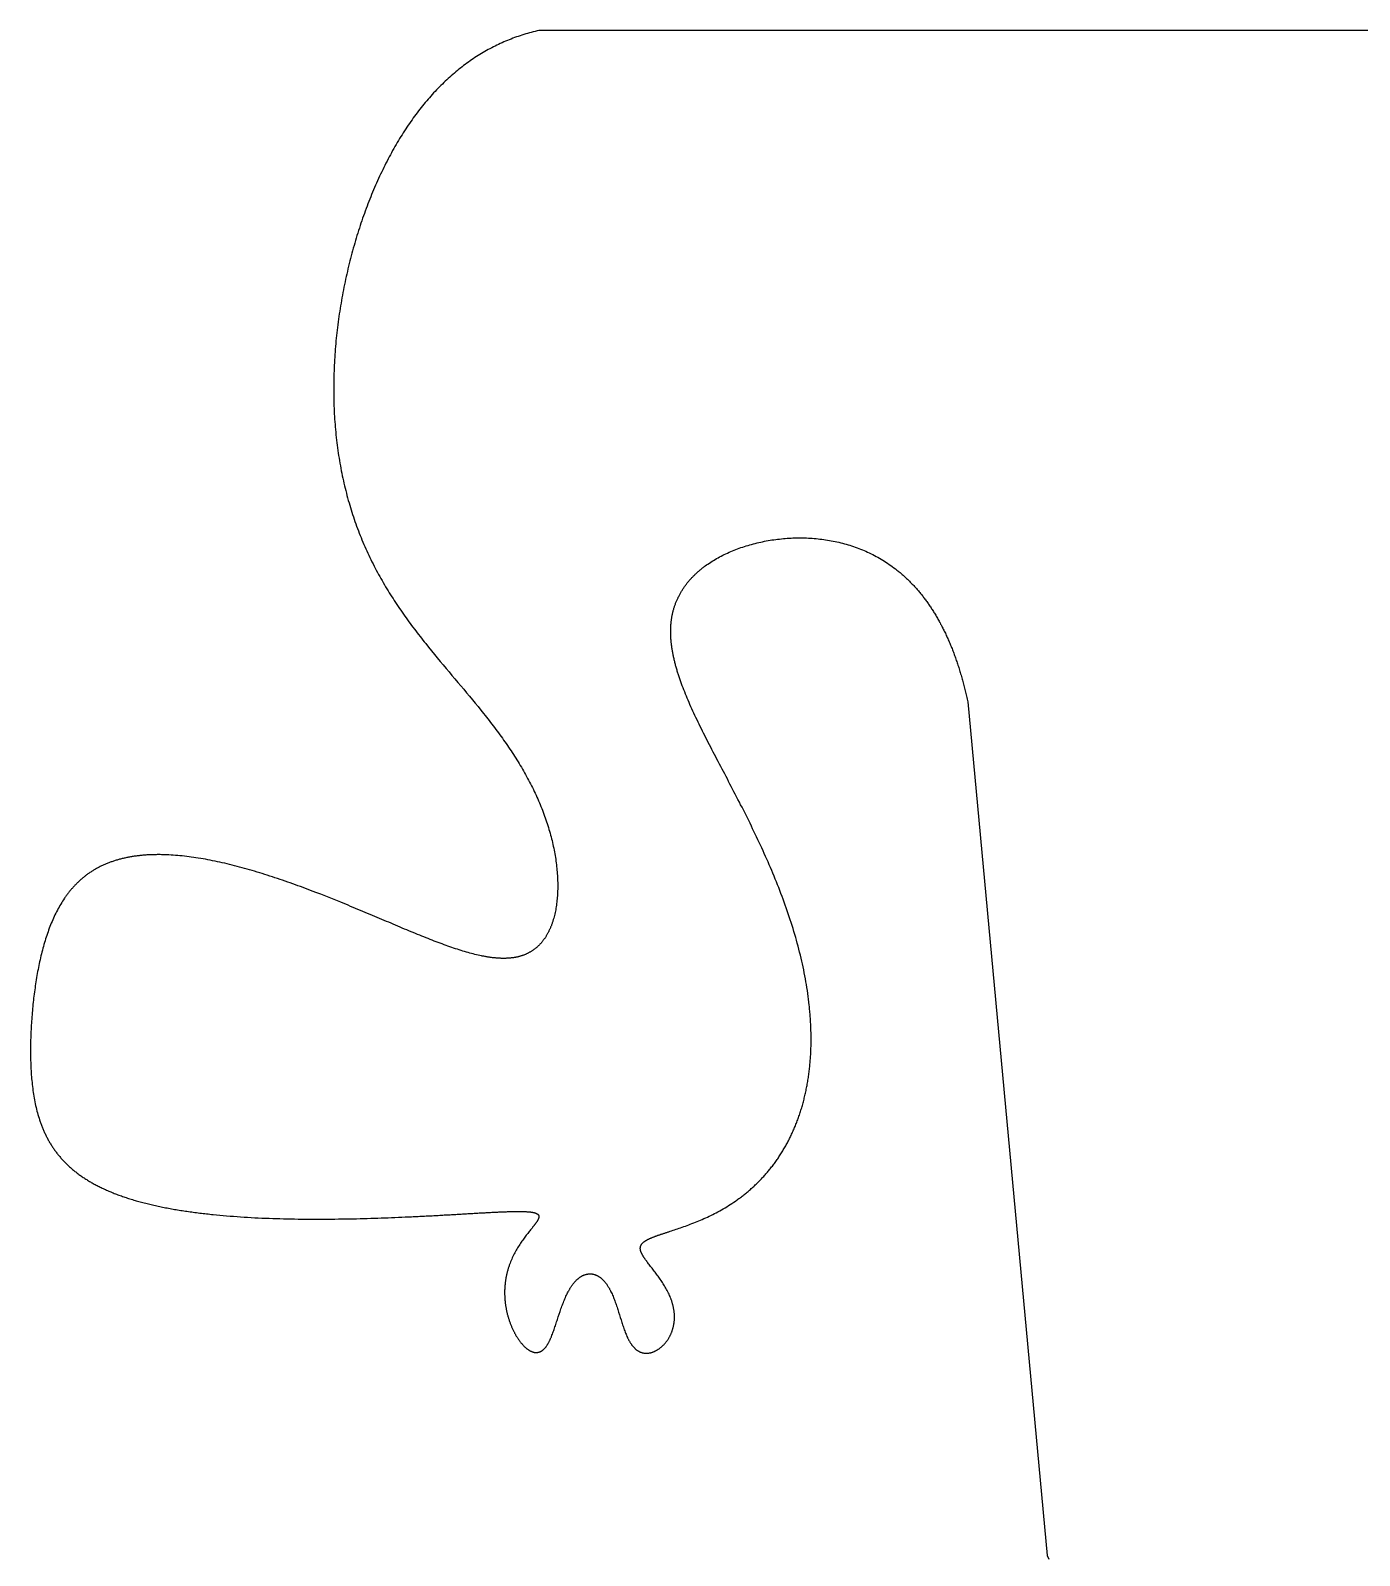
# Model space of a CAD drawing. Header units: millimetres. Extents: x 140 to 310, y 65 to 235.
# Drawn here: x 231.4 to 270.61, y 190.22 to 235.22 of the extents above; entities that cross this region are included whole.
import ezdxf

# ---------------------------------------------------------------- set-up
doc = ezdxf.new("R2010")
doc.units = ezdxf.units.MM
doc.header["$MEASUREMENT"] = 0
doc.layers.get('0').update_dxf_attribs({"lineweight": 0})

msp = doc.modelspace()

# ---------------------------------------------------------------- linework, layer by layer
at = {"color": 18, "lineweight": 25, "true_color": 0x000000}
for p, q in [((296.396, 235.215), (246.396, 235.215)), ((259.047, 215.407), (261.396, 190.215))]:
    msp.add_line(p, q, dxfattribs=at)
for points in [[(246.396, 235.215), (246.34, 235.202), (246.283, 235.189), (246.227, 235.175), (246.172, 235.16), (246.116, 235.145), (246.061, 235.129), (246.006, 235.113), (245.951, 235.096), (245.896, 235.079), (245.842, 235.061), (245.787, 235.043), (245.734, 235.024), (245.68, 235.005), (245.626, 234.985), (245.573, 234.964), (245.52, 234.943), (245.467, 234.922), (245.415, 234.9), (245.362, 234.877), (245.31, 234.854), (245.258, 234.831), (245.207, 234.807), (245.155, 234.782), (245.104, 234.757), (245.053, 234.731), (245.003, 234.705), (244.952, 234.678), (244.902, 234.651), (244.852, 234.623), (244.802, 234.595), (244.752, 234.566), (244.703, 234.537), (244.654, 234.507), (244.605, 234.477), (244.557, 234.446), (244.508, 234.415), (244.46, 234.383), (244.412, 234.35), (244.365, 234.317), (244.317, 234.284), (244.27, 234.25), (244.223, 234.215), (244.176, 234.18), (244.13, 234.145), (244.083, 234.108), (244.037, 234.072), (243.992, 234.035), (243.946, 233.997), (243.901, 233.959), (243.856, 233.92), (243.811, 233.881), (243.766, 233.842), (243.722, 233.801), (243.678, 233.761), (243.634, 233.719), (243.59, 233.678), (243.547, 233.635), (243.504, 233.593), (243.461, 233.55), (243.418, 233.506), (243.375, 233.462), (243.333, 233.417), (243.291, 233.372), (243.25, 233.326), (243.208, 233.28), (243.167, 233.233), (243.126, 233.186), (243.085, 233.138), (243.045, 233.09), (243.004, 233.041), (242.964, 232.992), (242.924, 232.942), (242.885, 232.892), (242.846, 232.841), (242.807, 232.79), (242.768, 232.739), (242.729, 232.687), (242.691, 232.634), (242.653, 232.581), (242.615, 232.527), (242.578, 232.473), (242.541, 232.419), (242.504, 232.364), (242.467, 232.309), (242.43, 232.253), (242.394, 232.197), (242.358, 232.14), (242.322, 232.083), (242.287, 232.025), (242.252, 231.967), (242.217, 231.908), (242.182, 231.849), (242.148, 231.79), (242.114, 231.73), (242.08, 231.67), (242.046, 231.609), (242.013, 231.548), (241.98, 231.486), (241.947, 231.424), (241.915, 231.362), (241.883, 231.299), (241.851, 231.236), (241.819, 231.172), (241.788, 231.108), (241.757, 231.043), (241.726, 230.979), (241.695, 230.913), (241.665, 230.848), (241.635, 230.782), (241.605, 230.715), (241.576, 230.648), (241.547, 230.581), (241.518, 230.514), (241.49, 230.446), (241.461, 230.377), (241.433, 230.309), (241.406, 230.24), (241.379, 230.17), (241.352, 230.101), (241.325, 230.031), (241.298, 229.96), (241.272, 229.889), (241.247, 229.818), (241.221, 229.747), (241.196, 229.675), (241.171, 229.603), (241.147, 229.531), (241.122, 229.458), (241.099, 229.386), (241.075, 229.312), (241.052, 229.239), (241.029, 229.165), (241.006, 229.091), (240.984, 229.017), (240.962, 228.942), (240.941, 228.868), (240.92, 228.793), (240.899, 228.717), (240.878, 228.642), (240.858, 228.566), (240.838, 228.49), (240.819, 228.414), (240.8, 228.337), (240.781, 228.261), (240.763, 228.184), (240.745, 228.107), (240.727, 228.029), (240.71, 227.952), (240.693, 227.874), (240.676, 227.797), (240.66, 227.719), (240.644, 227.641), (240.629, 227.562), (240.614, 227.484), (240.599, 227.405), (240.585, 227.327), (240.571, 227.248), (240.557, 227.169), (240.544, 227.09), (240.531, 227.011), (240.519, 226.932), (240.507, 226.852), (240.495, 226.773), (240.484, 226.693), (240.473, 226.614), (240.463, 226.534), (240.453, 226.454), (240.444, 226.374), (240.434, 226.295), (240.426, 226.215), (240.417, 226.135), (240.409, 226.055), (240.402, 225.975), (240.395, 225.895), (240.388, 225.815), (240.382, 225.735), (240.376, 225.655), (240.371, 225.575), (240.366, 225.495), (240.362, 225.415), (240.358, 225.335), (240.354, 225.255), (240.351, 225.175), (240.348, 225.095), (240.346, 225.015), (240.344, 224.935), (240.342, 224.856), (240.341, 224.776), (240.341, 224.696), (240.341, 224.617), (240.341, 224.538), (240.342, 224.458), (240.343, 224.379), (240.345, 224.3), (240.347, 224.221), (240.35, 224.142), (240.353, 224.063), (240.356, 223.985), (240.36, 223.906), (240.365, 223.828), (240.37, 223.75), (240.375, 223.672), (240.381, 223.594), (240.387, 223.516), (240.394, 223.438), (240.401, 223.361), (240.409, 223.284), (240.417, 223.207), (240.426, 223.13), (240.435, 223.053), (240.445, 222.976), (240.455, 222.9), (240.465, 222.824), (240.476, 222.748), (240.487, 222.672), (240.499, 222.597), (240.512, 222.522), (240.525, 222.447), (240.538, 222.372), (240.552, 222.297), (240.566, 222.223), (240.58, 222.149), (240.596, 222.075), (240.611, 222.001), (240.627, 221.928), (240.644, 221.855), (240.661, 221.782), (240.678, 221.709), (240.696, 221.637), (240.715, 221.565), (240.733, 221.493), (240.753, 221.422), (240.772, 221.351), (240.793, 221.28), (240.813, 221.209), (240.834, 221.138), (240.856, 221.068), (240.878, 220.999), (240.9, 220.929), (240.923, 220.86), (240.947, 220.791), (240.97, 220.722), (240.995, 220.654), (241.019, 220.586), (241.044, 220.518), (241.07, 220.451), (241.096, 220.383), (241.122, 220.317), (241.149, 220.25), (241.176, 220.184), (241.204, 220.118), (241.232, 220.052), (241.26, 219.987), (241.289, 219.922), (241.318, 219.857), (241.348, 219.793), (241.378, 219.729), (241.408, 219.665), (241.439, 219.601), (241.47, 219.538), (241.502, 219.475), (241.534, 219.412), (241.566, 219.35), (241.598, 219.288), (241.632, 219.226), (241.665, 219.165), (241.699, 219.104), (241.733, 219.043), (241.767, 218.982), (241.802, 218.922), (241.837, 218.862), (241.872, 218.802), (241.908, 218.743), (241.944, 218.684), (241.981, 218.625), (242.017, 218.566), (242.054, 218.508), (242.092, 218.45), (242.129, 218.392), (242.167, 218.334), (242.205, 218.277), (242.243, 218.22), (242.282, 218.163), (242.321, 218.106), (242.36, 218.05), (242.399, 217.994), (242.439, 217.938), (242.479, 217.882), (242.519, 217.826), (242.559, 217.771), (242.6, 217.716), (242.64, 217.661), (242.681, 217.606), (242.722, 217.552), (242.764, 217.498), (242.805, 217.443), (242.847, 217.389), (242.888, 217.336), (242.93, 217.282), (242.972, 217.228), (243.015, 217.175), (243.057, 217.122), (243.142, 217.016), (243.227, 216.911), (243.313, 216.806), (243.399, 216.701), (243.485, 216.597), (243.572, 216.494), (243.659, 216.39), (243.745, 216.287), (243.832, 216.185), (243.919, 216.082), (244.005, 215.979), (244.091, 215.877), (244.177, 215.775), (244.263, 215.673), (244.348, 215.57), (244.433, 215.468), (244.517, 215.366), (244.601, 215.263), (244.684, 215.16), (244.766, 215.058), (244.807, 215.006), (244.848, 214.954), (244.889, 214.903), (244.929, 214.851), (244.969, 214.799), (245.009, 214.748), (245.048, 214.696), (245.088, 214.644), (245.127, 214.592), (245.166, 214.539), (245.204, 214.487), (245.243, 214.435), (245.281, 214.383), (245.318, 214.33), (245.356, 214.277), (245.393, 214.225), (245.43, 214.172), (245.466, 214.119), (245.503, 214.066), (245.538, 214.013), (245.574, 213.96), (245.609, 213.906), (245.644, 213.853), (245.679, 213.799), (245.713, 213.746), (245.747, 213.692), (245.78, 213.638), (245.813, 213.584), (245.846, 213.53), (245.878, 213.476), (245.91, 213.422), (245.941, 213.367), (245.972, 213.313), (246.003, 213.258), (246.033, 213.203), (246.063, 213.148), (246.092, 213.094), (246.121, 213.039), (246.15, 212.983), (246.178, 212.928), (246.206, 212.873), (246.233, 212.818), (246.26, 212.762), (246.286, 212.707), (246.312, 212.651), (246.337, 212.595), (246.362, 212.54), (246.386, 212.484), (246.41, 212.428), (246.434, 212.372), (246.457, 212.316), (246.479, 212.26), (246.501, 212.204), (246.522, 212.148), (246.543, 212.092), (246.564, 212.036), (246.584, 211.98), (246.603, 211.924), (246.622, 211.868), (246.641, 211.811), (246.659, 211.755), (246.676, 211.699), (246.693, 211.643), (246.709, 211.587), (246.725, 211.532), (246.74, 211.476), (246.755, 211.42), (246.769, 211.364), (246.783, 211.309), (246.796, 211.253), (246.809, 211.198), (246.821, 211.142), (246.833, 211.087), (246.844, 211.032), (246.854, 210.977), (246.864, 210.923), (246.874, 210.868), (246.883, 210.814), (246.891, 210.76), (246.899, 210.706), (246.906, 210.652), (246.913, 210.598), (246.919, 210.545), (246.925, 210.492), (246.93, 210.439), (246.934, 210.386), (246.939, 210.334), (246.942, 210.282), (246.945, 210.23), (246.947, 210.179), (246.949, 210.128), (246.951, 210.077), (246.951, 210.026), (246.952, 209.976), (246.951, 209.926), (246.951, 209.877), (246.949, 209.828), (246.947, 209.779), (246.945, 209.731), (246.942, 209.683), (246.938, 209.636), (246.934, 209.589), (246.93, 209.542), (246.925, 209.496), (246.919, 209.45), (246.913, 209.405), (246.906, 209.36), (246.899, 209.316), (246.891, 209.272), (246.883, 209.229), (246.874, 209.187), (246.864, 209.144), (246.854, 209.103), (246.844, 209.062), (246.833, 209.021), (246.821, 208.981), (246.815, 208.962), (246.809, 208.942), (246.803, 208.923), (246.797, 208.903), (246.79, 208.884), (246.784, 208.865), (246.777, 208.846), (246.77, 208.827), (246.763, 208.809), (246.756, 208.79), (246.749, 208.772), (246.741, 208.754), (246.734, 208.736), (246.726, 208.718), (246.718, 208.701), (246.711, 208.683), (246.703, 208.666), (246.694, 208.649), (246.686, 208.632), (246.678, 208.615), (246.669, 208.598), (246.66, 208.582), (246.652, 208.566), (246.643, 208.549), (246.634, 208.533), (246.624, 208.518), (246.615, 208.502), (246.606, 208.487), (246.596, 208.471), (246.586, 208.456), (246.577, 208.441), (246.567, 208.426), (246.556, 208.412), (246.546, 208.397), (246.536, 208.383), (246.525, 208.369), (246.515, 208.355), (246.504, 208.341), (246.493, 208.328), (246.482, 208.314), (246.471, 208.301), (246.46, 208.288), (246.449, 208.275), (246.437, 208.263), (246.425, 208.25), (246.414, 208.238), (246.402, 208.226), (246.39, 208.214), (246.378, 208.202), (246.365, 208.19), (246.353, 208.179), (246.341, 208.168), (246.328, 208.157), (246.315, 208.146), (246.302, 208.135), (246.289, 208.125), (246.276, 208.114), (246.263, 208.104), (246.25, 208.094), (246.236, 208.085), (246.222, 208.075), (246.209, 208.066), (246.195, 208.057), (246.181, 208.048), (246.167, 208.039), (246.152, 208.03), (246.138, 208.022), (246.123, 208.014), (246.109, 208.005), (246.094, 207.998), (246.079, 207.99), (246.064, 207.982), (246.049, 207.975), (246.034, 207.968), (246.018, 207.961), (246.003, 207.954), (245.987, 207.948), (245.971, 207.941), (245.956, 207.935), (245.939, 207.929), (245.923, 207.924), (245.907, 207.918), (245.891, 207.912), (245.874, 207.907), (245.858, 207.902), (245.841, 207.897), (245.824, 207.893), (245.807, 207.888), (245.79, 207.884), (245.772, 207.88), (245.755, 207.876), (245.738, 207.872), (245.72, 207.868), (245.702, 207.865), (245.684, 207.862), (245.666, 207.859), (245.648, 207.856), (245.63, 207.853), (245.611, 207.851), (245.593, 207.849), (245.574, 207.847), (245.555, 207.845), (245.537, 207.843), (245.518, 207.841), (245.498, 207.84), (245.479, 207.839), (245.46, 207.838), (245.44, 207.837), (245.421, 207.836), (245.401, 207.836), (245.381, 207.835), (245.361, 207.835), (245.341, 207.835), (245.321, 207.835), (245.3, 207.836), (245.28, 207.836), (245.259, 207.837), (245.238, 207.838), (245.217, 207.839), (245.196, 207.84), (245.175, 207.842), (245.154, 207.843), (245.133, 207.845), (245.111, 207.847), (245.09, 207.849), (245.068, 207.851), (245.046, 207.854), (245.024, 207.856), (245.002, 207.859), (244.98, 207.862), (244.957, 207.865), (244.935, 207.868), (244.912, 207.872), (244.889, 207.875), (244.867, 207.879), (244.844, 207.883), (244.821, 207.887), (244.797, 207.891), (244.774, 207.896), (244.751, 207.9), (244.727, 207.905), (244.703, 207.91), (244.656, 207.92), (244.607, 207.93), (244.559, 207.942), (244.509, 207.954), (244.46, 207.966), (244.409, 207.979), (244.359, 207.993), (244.308, 208.007), (244.256, 208.022), (244.204, 208.037), (244.151, 208.053), (244.098, 208.069), (244.045, 208.086), (243.991, 208.104), (243.936, 208.121), (243.881, 208.14), (243.826, 208.159), (243.77, 208.178), (243.714, 208.198), (243.657, 208.218), (243.6, 208.239), (243.542, 208.26), (243.484, 208.281), (243.426, 208.303), (243.367, 208.326), (243.307, 208.348), (243.248, 208.371), (243.187, 208.395), (243.127, 208.419), (243.066, 208.443), (243.004, 208.468), (242.942, 208.492), (242.88, 208.518), (242.817, 208.543), (242.754, 208.569), (242.69, 208.595), (242.626, 208.622), (242.562, 208.648), (242.497, 208.675), (242.432, 208.702), (242.366, 208.73), (242.301, 208.757), (242.234, 208.785), (242.168, 208.813), (242.101, 208.842), (242.033, 208.87), (241.966, 208.899), (241.898, 208.927), (241.83, 208.956), (241.761, 208.985), (241.692, 209.015), (241.623, 209.044), (241.553, 209.073), (241.483, 209.103), (241.413, 209.132), (241.343, 209.162), (241.272, 209.192), (241.201, 209.222), (241.129, 209.251), (241.058, 209.281), (240.986, 209.311), (240.914, 209.341), (240.842, 209.371), (240.769, 209.401), (240.697, 209.431), (240.624, 209.461), (240.551, 209.49), (240.404, 209.55), (240.257, 209.609), (240.108, 209.668), (239.96, 209.726), (239.811, 209.784), (239.661, 209.841), (239.586, 209.869), (239.511, 209.897), (239.436, 209.925), (239.361, 209.953), (239.286, 209.98), (239.21, 210.008), (239.135, 210.035), (239.06, 210.062), (238.985, 210.088), (238.909, 210.114), (238.834, 210.14), (238.759, 210.166), (238.684, 210.191), (238.608, 210.216), (238.533, 210.241), (238.458, 210.266), (238.383, 210.29), (238.308, 210.313), (238.233, 210.337), (238.159, 210.36), (238.084, 210.383), (238.009, 210.405), (237.935, 210.427), (237.861, 210.448), (237.786, 210.469), (237.712, 210.49), (237.639, 210.51), (237.565, 210.53), (237.491, 210.55), (237.418, 210.569), (237.345, 210.587), (237.272, 210.605), (237.199, 210.623), (237.127, 210.64), (237.055, 210.656), (236.983, 210.672), (236.911, 210.688), (236.84, 210.703), (236.768, 210.718), (236.697, 210.732), (236.627, 210.745), (236.557, 210.758), (236.486, 210.771), (236.417, 210.783), (236.347, 210.794), (236.278, 210.805), (236.21, 210.815), (236.141, 210.825), (236.073, 210.834), (236.006, 210.842), (235.938, 210.85), (235.872, 210.857), (235.805, 210.864), (235.739, 210.87), (235.673, 210.875), (235.608, 210.88), (235.543, 210.884), (235.479, 210.888), (235.415, 210.891), (235.383, 210.892), (235.351, 210.893), (235.32, 210.894), (235.288, 210.895), (235.257, 210.895), (235.225, 210.896), (235.194, 210.896), (235.163, 210.896), (235.132, 210.896), (235.101, 210.895), (235.071, 210.895), (235.04, 210.894), (235.01, 210.894), (234.979, 210.893), (234.949, 210.892), (234.919, 210.89), (234.889, 210.889), (234.859, 210.887), (234.83, 210.886), (234.8, 210.884), (234.771, 210.882), (234.741, 210.879), (234.712, 210.877), (234.683, 210.874), (234.654, 210.871), (234.625, 210.868), (234.597, 210.865), (234.568, 210.862), (234.54, 210.858), (234.511, 210.855), (234.483, 210.851), (234.455, 210.847), (234.427, 210.843), (234.399, 210.838), (234.372, 210.834), (234.344, 210.829), (234.317, 210.824), (234.29, 210.819), (234.263, 210.814), (234.236, 210.809), (234.209, 210.803), (234.182, 210.797), (234.156, 210.791), (234.129, 210.785), (234.103, 210.779), (234.077, 210.772), (234.051, 210.766), (234.025, 210.759), (233.999, 210.752), (233.974, 210.745), (233.949, 210.737), (233.923, 210.73), (233.898, 210.722), (233.873, 210.714), (233.848, 210.706), (233.824, 210.698), (233.799, 210.689), (233.775, 210.681), (233.75, 210.672), (233.726, 210.663), (233.702, 210.654), (233.679, 210.645), (233.655, 210.635), (233.631, 210.625), (233.608, 210.616), (233.585, 210.605), (233.562, 210.595), (233.539, 210.585), (233.516, 210.574), (233.493, 210.564), (233.471, 210.553), (233.448, 210.542), (233.426, 210.53), (233.404, 210.519), (233.382, 210.507), (233.36, 210.495), (233.339, 210.483), (233.317, 210.471), (233.296, 210.459), (233.275, 210.447), (233.254, 210.434), (233.233, 210.421), (233.212, 210.408), (233.191, 210.395), (233.171, 210.381), (233.151, 210.368), (233.131, 210.354), (233.111, 210.34), (233.091, 210.326), (233.071, 210.312), (233.051, 210.298), (233.032, 210.283), (233.013, 210.268), (232.994, 210.253), (232.975, 210.238), (232.956, 210.223), (232.937, 210.208), (232.918, 210.192), (232.9, 210.176), (232.882, 210.16), (232.864, 210.144), (232.846, 210.128), (232.828, 210.112), (232.81, 210.095), (232.792, 210.078), (232.775, 210.061), (232.758, 210.044), (232.741, 210.027), (232.724, 210.01), (232.707, 209.992), (232.69, 209.974), (232.673, 209.957), (232.657, 209.938), (232.641, 209.92), (232.624, 209.902), (232.608, 209.883), (232.593, 209.865), (232.577, 209.846), (232.561, 209.827), (232.546, 209.808), (232.53, 209.788), (232.515, 209.769), (232.5, 209.749), (232.485, 209.73), (232.47, 209.71), (232.456, 209.69), (232.441, 209.67), (232.427, 209.649), (232.412, 209.629), (232.398, 209.608), (232.37, 209.566), (232.343, 209.524), (232.316, 209.481), (232.289, 209.438), (232.263, 209.394), (232.238, 209.349), (232.213, 209.304), (232.189, 209.258), (232.165, 209.212), (232.141, 209.166), (232.118, 209.118), (232.095, 209.071), (232.073, 209.022), (232.052, 208.974), (232.03, 208.925), (232.01, 208.875), (231.989, 208.825), (231.969, 208.774), (231.95, 208.723), (231.931, 208.672), (231.912, 208.62), (231.894, 208.567), (231.876, 208.515), (231.859, 208.462), (231.842, 208.408), (231.825, 208.354), (231.809, 208.3), (231.793, 208.245), (231.777, 208.19), (231.762, 208.135), (231.747, 208.079), (231.733, 208.023), (231.719, 207.966), (231.705, 207.91), (231.691, 207.852), (231.678, 207.795), (231.666, 207.737), (231.653, 207.68), (231.641, 207.621), (231.629, 207.563), (231.618, 207.504), (231.607, 207.445), (231.596, 207.386), (231.585, 207.327), (231.575, 207.267), (231.565, 207.207), (231.556, 207.147), (231.546, 207.087), (231.537, 207.027), (231.529, 206.966), (231.52, 206.906), (231.512, 206.845), (231.504, 206.784), (231.496, 206.723), (231.489, 206.662), (231.482, 206.6), (231.475, 206.539), (231.469, 206.478), (231.463, 206.416), (231.457, 206.354), (231.451, 206.293), (231.445, 206.231), (231.44, 206.169), (231.435, 206.108), (231.431, 206.046), (231.426, 205.984), (231.422, 205.922), (231.419, 205.86), (231.415, 205.799), (231.412, 205.737), (231.409, 205.675), (231.406, 205.613), (231.404, 205.552), (231.402, 205.49), (231.4, 205.429), (231.399, 205.367), (231.397, 205.306), (231.397, 205.245), (231.396, 205.184), (231.396, 205.123), (231.396, 205.062), (231.396, 205.001), (231.397, 204.94), (231.398, 204.88), (231.399, 204.82), (231.401, 204.759), (231.403, 204.7), (231.406, 204.64), (231.409, 204.58), (231.412, 204.521), (231.416, 204.462), (231.42, 204.403), (231.424, 204.344), (231.429, 204.285), (231.435, 204.227), (231.44, 204.169), (231.447, 204.111), (231.453, 204.053), (231.46, 203.996), (231.468, 203.939), (231.476, 203.882), (231.485, 203.826), (231.494, 203.77), (231.504, 203.714), (231.514, 203.658), (231.525, 203.603), (231.536, 203.548), (231.548, 203.493), (231.56, 203.439), (231.573, 203.385), (231.587, 203.331), (231.601, 203.278), (231.616, 203.225), (231.631, 203.172), (231.648, 203.12), (231.664, 203.068), (231.682, 203.016), (231.691, 202.991), (231.7, 202.965), (231.709, 202.94), (231.719, 202.914), (231.728, 202.889), (231.738, 202.864), (231.748, 202.839), (231.759, 202.814), (231.769, 202.789), (231.78, 202.764), (231.79, 202.74), (231.801, 202.715), (231.812, 202.691), (231.824, 202.666), (231.835, 202.642), (231.847, 202.618), (231.859, 202.594), (231.871, 202.57), (231.883, 202.546), (231.896, 202.522), (231.908, 202.499), (231.921, 202.475), (231.934, 202.452), (231.948, 202.428), (231.961, 202.405), (231.975, 202.382), (231.989, 202.359), (232.003, 202.336), (232.017, 202.313), (232.032, 202.291), (232.047, 202.268), (232.062, 202.246), (232.077, 202.223), (232.092, 202.201), (232.108, 202.179), (232.124, 202.157), (232.14, 202.135), (232.156, 202.113), (232.172, 202.092), (232.189, 202.07), (232.206, 202.049), (232.223, 202.027), (232.241, 202.006), (232.258, 201.985), (232.276, 201.964), (232.294, 201.943), (232.312, 201.923), (232.331, 201.902), (232.35, 201.881), (232.369, 201.861), (232.388, 201.841), (232.408, 201.821), (232.427, 201.801), (232.447, 201.781), (232.467, 201.761), (232.488, 201.741), (232.509, 201.722), (232.53, 201.702), (232.551, 201.683), (232.572, 201.664), (232.594, 201.645), (232.616, 201.626), (232.638, 201.607), (232.66, 201.588), (232.683, 201.57), (232.706, 201.551), (232.729, 201.533), (232.753, 201.515), (232.776, 201.496), (232.8, 201.478), (232.824, 201.461), (232.849, 201.443), (232.873, 201.425), (232.898, 201.408), (232.924, 201.39), (232.949, 201.373), (232.975, 201.356), (233.001, 201.339), (233.027, 201.322), (233.053, 201.306), (233.08, 201.289), (233.107, 201.273), (233.135, 201.256), (233.162, 201.24), (233.19, 201.224), (233.218, 201.208), (233.246, 201.192), (233.275, 201.176), (233.304, 201.161), (233.333, 201.145), (233.362, 201.13), (233.392, 201.115), (233.422, 201.1), (233.452, 201.085), (233.482, 201.07), (233.513, 201.055), (233.544, 201.04), (233.575, 201.026), (233.607, 201.012), (233.639, 200.997), (233.671, 200.983), (233.703, 200.969), (233.735, 200.956), (233.768, 200.942), (233.801, 200.928), (233.835, 200.915), (233.868, 200.902), (233.902, 200.888), (233.936, 200.875), (233.971, 200.862), (234.006, 200.849), (234.04, 200.837), (234.076, 200.824), (234.111, 200.812), (234.147, 200.799), (234.183, 200.787), (234.219, 200.775), (234.256, 200.763), (234.292, 200.751), (234.329, 200.74), (234.367, 200.728), (234.404, 200.717), (234.442, 200.705), (234.48, 200.694), (234.518, 200.683), (234.557, 200.672), (234.596, 200.661), (234.635, 200.651), (234.674, 200.64), (234.714, 200.63), (234.754, 200.619), (234.794, 200.609), (234.834, 200.599), (234.875, 200.589), (234.915, 200.579), (234.957, 200.57), (234.998, 200.56), (235.039, 200.55), (235.081, 200.541), (235.123, 200.532), (235.165, 200.523), (235.208, 200.514), (235.251, 200.505), (235.294, 200.496), (235.337, 200.488), (235.38, 200.479), (235.424, 200.471), (235.468, 200.462), (235.512, 200.454), (235.556, 200.446), (235.601, 200.438), (235.646, 200.43), (235.691, 200.423), (235.736, 200.415), (235.781, 200.408), (235.827, 200.4), (235.873, 200.393), (235.919, 200.386), (235.965, 200.379), (236.012, 200.372), (236.058, 200.365), (236.105, 200.359), (236.152, 200.352), (236.2, 200.346), (236.247, 200.339), (236.295, 200.333), (236.343, 200.327), (236.391, 200.321), (236.439, 200.315), (236.487, 200.309), (236.536, 200.304), (236.585, 200.298), (236.634, 200.293), (236.683, 200.287), (236.732, 200.282), (236.781, 200.277), (236.881, 200.267), (236.981, 200.258), (237.081, 200.249), (237.183, 200.24), (237.284, 200.232), (237.387, 200.224), (237.49, 200.216), (237.593, 200.209), (237.697, 200.202), (237.801, 200.196), (237.906, 200.19), (238.011, 200.184), (238.117, 200.179), (238.223, 200.174), (238.329, 200.17), (238.435, 200.166), (238.542, 200.162), (238.649, 200.158), (238.757, 200.155), (238.864, 200.152), (238.972, 200.15), (239.08, 200.148), (239.188, 200.146), (239.296, 200.144), (239.404, 200.143), (239.512, 200.142), (239.62, 200.141), (239.729, 200.141), (239.837, 200.14), (239.945, 200.141), (240.053, 200.141), (240.161, 200.141), (240.268, 200.142), (240.376, 200.143), (240.483, 200.145), (240.59, 200.146), (240.697, 200.148), (240.804, 200.15), (240.91, 200.152), (241.016, 200.154), (241.122, 200.157), (241.227, 200.16), (241.331, 200.163), (241.436, 200.166), (241.539, 200.169), (241.643, 200.172), (241.745, 200.176), (241.848, 200.179), (241.949, 200.183), (242.05, 200.187), (242.15, 200.191), (242.25, 200.195), (242.349, 200.2), (242.447, 200.204), (242.545, 200.208), (242.593, 200.211), (242.641, 200.213), (242.689, 200.215), (242.737, 200.217), (242.785, 200.22), (242.832, 200.222), (242.879, 200.224), (242.926, 200.227), (242.973, 200.229), (243.02, 200.231), (243.066, 200.234), (243.112, 200.236), (243.158, 200.239), (243.204, 200.241), (243.249, 200.243), (243.294, 200.246), (243.339, 200.248), (243.384, 200.251), (243.428, 200.253), (243.472, 200.255), (243.516, 200.258), (243.56, 200.26), (243.603, 200.263), (243.647, 200.265), (243.689, 200.268), (243.732, 200.27), (243.774, 200.272), (243.816, 200.275), (243.858, 200.277), (243.9, 200.28), (243.941, 200.282), (243.982, 200.284), (244.023, 200.287), (244.063, 200.289), (244.103, 200.291), (244.143, 200.294), (244.182, 200.296), (244.221, 200.298), (244.26, 200.3), (244.299, 200.303), (244.337, 200.305), (244.375, 200.307), (244.413, 200.309), (244.45, 200.311), (244.487, 200.313), (244.524, 200.315), (244.56, 200.318), (244.596, 200.32), (244.632, 200.322), (244.668, 200.324), (244.703, 200.326), (244.738, 200.328), (244.772, 200.329), (244.806, 200.331), (244.84, 200.333), (244.873, 200.335), (244.906, 200.337), (244.939, 200.338), (244.972, 200.34), (245.004, 200.342), (245.035, 200.343), (245.067, 200.345), (245.098, 200.346), (245.128, 200.348), (245.159, 200.349), (245.189, 200.351), (245.218, 200.352), (245.248, 200.353), (245.277, 200.355), (245.305, 200.356), (245.333, 200.357), (245.361, 200.358), (245.389, 200.359), (245.416, 200.36), (245.442, 200.361), (245.469, 200.362), (245.495, 200.363), (245.52, 200.363), (245.546, 200.364), (245.571, 200.365), (245.595, 200.365), (245.619, 200.366), (245.643, 200.366), (245.667, 200.367), (245.69, 200.367), (245.712, 200.367), (245.735, 200.368), (245.757, 200.368), (245.778, 200.368), (245.799, 200.368), (245.82, 200.368), (245.84, 200.368), (245.86, 200.368), (245.88, 200.367), (245.899, 200.367), (245.918, 200.366), (245.937, 200.366), (245.955, 200.365), (245.973, 200.365), (245.99, 200.364), (246.007, 200.363), (246.024, 200.362), (246.04, 200.361), (246.056, 200.36), (246.072, 200.359), (246.087, 200.358), (246.101, 200.357), (246.116, 200.355), (246.13, 200.354), (246.144, 200.352), (246.157, 200.351), (246.17, 200.349), (246.182, 200.347), (246.194, 200.345), (246.206, 200.343), (246.218, 200.341), (246.229, 200.339), (246.239, 200.337), (246.25, 200.334), (246.259, 200.332), (246.269, 200.329), (246.278, 200.326), (246.287, 200.324), (246.296, 200.321), (246.304, 200.318), (246.311, 200.315), (246.319, 200.311), (246.326, 200.308), (246.333, 200.305), (246.339, 200.301), (246.345, 200.298), (246.351, 200.294), (246.356, 200.29), (246.361, 200.286), (246.366, 200.282), (246.37, 200.278), (246.374, 200.274), (246.378, 200.269), (246.381, 200.265), (246.384, 200.26), (246.386, 200.256), (246.389, 200.251), (246.391, 200.246), (246.392, 200.241), (246.394, 200.235), (246.395, 200.23), (246.396, 200.225), (246.396, 200.219), (246.396, 200.214), (246.396, 200.208), (246.396, 200.202), (246.395, 200.196), (246.394, 200.19), (246.392, 200.183), (246.391, 200.177), (246.389, 200.17), (246.387, 200.164), (246.384, 200.157), (246.382, 200.15), (246.379, 200.143), (246.375, 200.136), (246.372, 200.128), (246.368, 200.121), (246.364, 200.113), (246.36, 200.106), (246.355, 200.098), (246.35, 200.09), (246.345, 200.082), (246.34, 200.073), (246.335, 200.065), (246.329, 200.056), (246.323, 200.048), (246.317, 200.039), (246.311, 200.03), (246.304, 200.021), (246.297, 200.012), (246.29, 200.002), (246.283, 199.993), (246.276, 199.983), (246.269, 199.973), (246.261, 199.963), (246.253, 199.953), (246.245, 199.943), (246.237, 199.933), (246.229, 199.922), (246.22, 199.911), (246.211, 199.9), (246.203, 199.89), (246.194, 199.878), (246.185, 199.867), (246.166, 199.844), (246.147, 199.821), (246.128, 199.796), (246.108, 199.772), (246.088, 199.746), (246.067, 199.72), (246.046, 199.694), (246.025, 199.667), (246.004, 199.639), (245.982, 199.61), (245.961, 199.581), (245.939, 199.552), (245.918, 199.522), (245.896, 199.491), (245.874, 199.46), (245.852, 199.428), (245.831, 199.395), (245.81, 199.362), (245.788, 199.328), (245.767, 199.294), (245.747, 199.259), (245.726, 199.224), (245.706, 199.188), (245.686, 199.151), (245.667, 199.114), (245.648, 199.077), (245.629, 199.039), (245.611, 199), (245.594, 198.961), (245.577, 198.921), (245.56, 198.881), (245.544, 198.841), (245.529, 198.8), (245.522, 198.779), (245.515, 198.758), (245.508, 198.737), (245.501, 198.716), (245.494, 198.695), (245.488, 198.674), (245.481, 198.653), (245.475, 198.631), (245.469, 198.61), (245.463, 198.588), (245.458, 198.567), (245.452, 198.545), (245.447, 198.523), (245.442, 198.501), (245.437, 198.479), (245.433, 198.457), (245.428, 198.435), (245.424, 198.412), (245.42, 198.39), (245.416, 198.368), (245.413, 198.345), (245.409, 198.323), (245.406, 198.3), (245.403, 198.277), (245.4, 198.255), (245.398, 198.232), (245.396, 198.209), (245.393, 198.186), (245.392, 198.163), (245.39, 198.141), (245.388, 198.118), (245.387, 198.095), (245.386, 198.072), (245.385, 198.048), (245.385, 198.025), (245.384, 198.002), (245.384, 197.979), (245.384, 197.956), (245.385, 197.933), (245.385, 197.91), (245.386, 197.887), (245.387, 197.863), (245.388, 197.84), (245.389, 197.817), (245.391, 197.794), (245.392, 197.771), (245.394, 197.748), (245.397, 197.725), (245.399, 197.702), (245.402, 197.679), (245.404, 197.656), (245.407, 197.633), (245.411, 197.61), (245.414, 197.587), (245.418, 197.564), (245.422, 197.541), (245.426, 197.519), (245.43, 197.496), (245.434, 197.474), (245.439, 197.451), (245.443, 197.429), (245.448, 197.406), (245.454, 197.384), (245.459, 197.362), (245.464, 197.34), (245.47, 197.318), (245.476, 197.296), (245.482, 197.274), (245.488, 197.253), (245.495, 197.231), (245.501, 197.21), (245.508, 197.188), (245.515, 197.167), (245.522, 197.146), (245.529, 197.125), (245.536, 197.104), (245.544, 197.084), (245.551, 197.063), (245.559, 197.043), (245.567, 197.023), (245.575, 197.003), (245.583, 196.983), (245.592, 196.963), (245.6, 196.943), (245.609, 196.924), (245.617, 196.905), (245.626, 196.886), (245.635, 196.867), (245.644, 196.848), (245.653, 196.83), (245.663, 196.812), (245.672, 196.794), (245.681, 196.776), (245.691, 196.758), (245.701, 196.741), (245.71, 196.724), (245.72, 196.707), (245.73, 196.69), (245.74, 196.673), (245.75, 196.657), (245.761, 196.641), (245.771, 196.625), (245.781, 196.61), (245.792, 196.594), (245.802, 196.579), (245.813, 196.565), (245.823, 196.55), (245.834, 196.536), (245.845, 196.522), (245.855, 196.508), (245.866, 196.494), (245.877, 196.481), (245.888, 196.468), (245.899, 196.455), (245.91, 196.443), (245.921, 196.431), (245.932, 196.419), (245.943, 196.408), (245.954, 196.396), (245.965, 196.385), (245.976, 196.375), (245.987, 196.365), (245.998, 196.354), (246.009, 196.345), (246.02, 196.335), (246.031, 196.326), (246.042, 196.317), (246.053, 196.309), (246.064, 196.301), (246.075, 196.293), (246.086, 196.285), (246.097, 196.278), (246.108, 196.271), (246.119, 196.265), (246.13, 196.259), (246.141, 196.253), (246.152, 196.247), (246.163, 196.242), (246.173, 196.237), (246.184, 196.233), (246.195, 196.228), (246.206, 196.225), (246.216, 196.221), (246.227, 196.218), (246.237, 196.215), (246.248, 196.213), (246.258, 196.21), (246.269, 196.209), (246.279, 196.207), (246.289, 196.206), (246.3, 196.205), (246.31, 196.205), (246.32, 196.205), (246.33, 196.205), (246.34, 196.205), (246.35, 196.206), (246.36, 196.208), (246.369, 196.209), (246.379, 196.211), (246.389, 196.213), (246.398, 196.216), (246.408, 196.219), (246.417, 196.222), (246.427, 196.226), (246.436, 196.23), (246.445, 196.234), (246.454, 196.239), (246.463, 196.244), (246.472, 196.249), (246.481, 196.254), (246.49, 196.26), (246.499, 196.267), (246.508, 196.273), (246.516, 196.28), (246.525, 196.287), (246.533, 196.295), (246.542, 196.303), (246.55, 196.311), (246.558, 196.319), (246.566, 196.328), (246.574, 196.337), (246.582, 196.346), (246.59, 196.356), (246.598, 196.366), (246.606, 196.376), (246.614, 196.387), (246.622, 196.397), (246.629, 196.408), (246.637, 196.42), (246.644, 196.431), (246.652, 196.443), (246.659, 196.455), (246.666, 196.468), (246.673, 196.48), (246.681, 196.493), (246.688, 196.507), (246.695, 196.52), (246.702, 196.534), (246.709, 196.547), (246.716, 196.562), (246.722, 196.576), (246.729, 196.59), (246.736, 196.605), (246.743, 196.62), (246.749, 196.635), (246.756, 196.651), (246.763, 196.666), (246.769, 196.682), (246.782, 196.714), (246.795, 196.747), (246.807, 196.781), (246.82, 196.815), (246.833, 196.85), (246.845, 196.885), (246.857, 196.921), (246.87, 196.958), (246.882, 196.995), (246.894, 197.032), (246.907, 197.069), (246.919, 197.107), (246.931, 197.146), (246.944, 197.184), (246.969, 197.261), (246.994, 197.339), (247.02, 197.417), (247.033, 197.455), (247.047, 197.494), (247.06, 197.532), (247.074, 197.571), (247.088, 197.609), (247.103, 197.646), (247.117, 197.684), (247.132, 197.721), (247.147, 197.757), (247.162, 197.793), (247.178, 197.829), (247.194, 197.864), (247.21, 197.899), (247.226, 197.932), (247.243, 197.966), (247.26, 197.998), (247.269, 198.014), (247.277, 198.03), (247.286, 198.046), (247.295, 198.061), (247.304, 198.077), (247.313, 198.092), (247.322, 198.106), (247.331, 198.121), (247.341, 198.136), (247.35, 198.15), (247.359, 198.164), (247.369, 198.178), (247.378, 198.191), (247.388, 198.204), (247.398, 198.218), (247.408, 198.23), (247.418, 198.243), (247.428, 198.255), (247.438, 198.268), (247.448, 198.279), (247.458, 198.291), (247.468, 198.302), (247.479, 198.314), (247.489, 198.324), (247.499, 198.335), (247.51, 198.345), (247.521, 198.355), (247.531, 198.365), (247.542, 198.375), (247.553, 198.384), (247.564, 198.393), (247.575, 198.402), (247.586, 198.41), (247.597, 198.418), (247.608, 198.426), (247.619, 198.434), (247.63, 198.441), (247.641, 198.448), (247.653, 198.454), (247.664, 198.461), (247.675, 198.467), (247.687, 198.473), (247.698, 198.478), (247.709, 198.484), (247.721, 198.488), (247.732, 198.493), (247.744, 198.497), (247.756, 198.501), (247.767, 198.505), (247.779, 198.509), (247.79, 198.512), (247.802, 198.514), (247.814, 198.517), (247.825, 198.519), (247.837, 198.521), (247.849, 198.523), (247.86, 198.524), (247.872, 198.525), (247.884, 198.526), (247.895, 198.526), (247.907, 198.526), (247.919, 198.526), (247.93, 198.525), (247.942, 198.524), (247.954, 198.523), (247.965, 198.522), (247.977, 198.52), (247.988, 198.518), (248, 198.515), (248.011, 198.513), (248.023, 198.51), (248.034, 198.507), (248.046, 198.503), (248.057, 198.499), (248.068, 198.495), (248.079, 198.49), (248.091, 198.486), (248.102, 198.481), (248.113, 198.475), (248.124, 198.47), (248.135, 198.464), (248.146, 198.457), (248.157, 198.451), (248.168, 198.444), (248.178, 198.437), (248.189, 198.43), (248.2, 198.422), (248.21, 198.414), (248.221, 198.406), (248.231, 198.398), (248.242, 198.389), (248.252, 198.38), (248.262, 198.371), (248.272, 198.361), (248.282, 198.351), (248.292, 198.341), (248.302, 198.331), (248.312, 198.32), (248.322, 198.309), (248.332, 198.298), (248.341, 198.287), (248.351, 198.276), (248.36, 198.264), (248.369, 198.252), (248.379, 198.24), (248.388, 198.227), (248.397, 198.214), (248.406, 198.201), (248.415, 198.188), (248.424, 198.175), (248.432, 198.161), (248.441, 198.147), (248.45, 198.133), (248.458, 198.119), (248.466, 198.105), (248.475, 198.09), (248.483, 198.075), (248.491, 198.06), (248.499, 198.045), (248.507, 198.03), (248.523, 197.999), (248.538, 197.967), (248.553, 197.934), (248.568, 197.901), (248.583, 197.868), (248.597, 197.833), (248.611, 197.799), (248.624, 197.763), (248.638, 197.728), (248.651, 197.692), (248.664, 197.655), (248.676, 197.619), (248.689, 197.582), (248.701, 197.545), (248.713, 197.507), (248.725, 197.47), (248.749, 197.394), (248.773, 197.318), (248.796, 197.243), (248.819, 197.168), (248.831, 197.131), (248.842, 197.094), (248.854, 197.057), (248.866, 197.02), (248.878, 196.984), (248.89, 196.949), (248.902, 196.913), (248.914, 196.879), (248.927, 196.844), (248.94, 196.81), (248.953, 196.777), (248.966, 196.745), (248.98, 196.713), (248.993, 196.681), (249.008, 196.651), (249.015, 196.636), (249.022, 196.621), (249.029, 196.606), (249.037, 196.592), (249.044, 196.577), (249.052, 196.563), (249.059, 196.55), (249.067, 196.536), (249.075, 196.522), (249.083, 196.509), (249.091, 196.496), (249.099, 196.484), (249.107, 196.471), (249.115, 196.459), (249.124, 196.447), (249.132, 196.435), (249.141, 196.423), (249.149, 196.412), (249.158, 196.401), (249.167, 196.39), (249.176, 196.379), (249.185, 196.369), (249.194, 196.359), (249.203, 196.349), (249.212, 196.34), (249.222, 196.33), (249.231, 196.321), (249.241, 196.313), (249.251, 196.304), (249.26, 196.296), (249.27, 196.288), (249.28, 196.28), (249.29, 196.273), (249.301, 196.266), (249.311, 196.259), (249.321, 196.253), (249.332, 196.246), (249.342, 196.241), (249.353, 196.235), (249.364, 196.23), (249.375, 196.224), (249.386, 196.22), (249.397, 196.215), (249.408, 196.211), (249.419, 196.207), (249.43, 196.204), (249.441, 196.2), (249.453, 196.197), (249.464, 196.195), (249.476, 196.192), (249.488, 196.19), (249.499, 196.188), (249.511, 196.187), (249.523, 196.186), (249.535, 196.185), (249.547, 196.184), (249.559, 196.184), (249.571, 196.184), (249.583, 196.184), (249.595, 196.185), (249.607, 196.185), (249.62, 196.187), (249.632, 196.188), (249.644, 196.19), (249.656, 196.192), (249.669, 196.194), (249.681, 196.197), (249.694, 196.2), (249.706, 196.203), (249.719, 196.206), (249.731, 196.21), (249.744, 196.214), (249.756, 196.219), (249.768, 196.223), (249.781, 196.228), (249.793, 196.233), (249.806, 196.239), (249.818, 196.245), (249.831, 196.251), (249.843, 196.257), (249.855, 196.263), (249.868, 196.27), (249.88, 196.277), (249.892, 196.284), (249.904, 196.292), (249.916, 196.3), (249.928, 196.308), (249.94, 196.316), (249.952, 196.325), (249.964, 196.334), (249.976, 196.343), (249.988, 196.352), (249.999, 196.362), (250.011, 196.371), (250.022, 196.381), (250.033, 196.392), (250.045, 196.402), (250.056, 196.413), (250.067, 196.424), (250.078, 196.435), (250.089, 196.446), (250.099, 196.458), (250.11, 196.47), (250.12, 196.482), (250.13, 196.494), (250.141, 196.506), (250.15, 196.519), (250.16, 196.532), (250.17, 196.544), (250.18, 196.558), (250.189, 196.571), (250.198, 196.584), (250.207, 196.598), (250.216, 196.612), (250.225, 196.626), (250.233, 196.64), (250.242, 196.655), (250.25, 196.669), (250.258, 196.684), (250.265, 196.699), (250.273, 196.714), (250.28, 196.729), (250.288, 196.744), (250.294, 196.759), (250.301, 196.775), (250.308, 196.791), (250.314, 196.806), (250.32, 196.822), (250.326, 196.838), (250.332, 196.855), (250.337, 196.871), (250.342, 196.887), (250.347, 196.904), (250.352, 196.92), (250.357, 196.937), (250.361, 196.954), (250.365, 196.971), (250.369, 196.988), (250.372, 197.005), (250.376, 197.022), (250.379, 197.04), (250.382, 197.057), (250.384, 197.074), (250.387, 197.092), (250.389, 197.109), (250.391, 197.127), (250.392, 197.145), (250.394, 197.163), (250.395, 197.18), (250.396, 197.198), (250.396, 197.216), (250.397, 197.234), (250.397, 197.252), (250.397, 197.27), (250.396, 197.288), (250.396, 197.307), (250.395, 197.325), (250.393, 197.343), (250.392, 197.361), (250.39, 197.379), (250.389, 197.398), (250.386, 197.416), (250.384, 197.434), (250.381, 197.453), (250.379, 197.471), (250.376, 197.489), (250.372, 197.508), (250.369, 197.526), (250.365, 197.544), (250.361, 197.563), (250.356, 197.581), (250.352, 197.599), (250.347, 197.618), (250.342, 197.636), (250.337, 197.654), (250.332, 197.673), (250.326, 197.691), (250.32, 197.709), (250.314, 197.727), (250.308, 197.746), (250.302, 197.764), (250.295, 197.782), (250.288, 197.8), (250.281, 197.818), (250.266, 197.854), (250.251, 197.89), (250.235, 197.925), (250.218, 197.961), (250.201, 197.996), (250.183, 198.031), (250.164, 198.066), (250.145, 198.1), (250.125, 198.134), (250.105, 198.168), (250.085, 198.202), (250.064, 198.235), (250.043, 198.268), (250.022, 198.301), (250, 198.333), (249.978, 198.365), (249.956, 198.397), (249.934, 198.428), (249.911, 198.459), (249.889, 198.49), (249.866, 198.52), (249.844, 198.55), (249.822, 198.579), (249.8, 198.608), (249.778, 198.636), (249.756, 198.664), (249.735, 198.692), (249.713, 198.719), (249.692, 198.746), (249.672, 198.772), (249.652, 198.798), (249.632, 198.824), (249.613, 198.849), (249.594, 198.873), (249.576, 198.897), (249.559, 198.921), (249.551, 198.932), (249.542, 198.944), (249.534, 198.955), (249.526, 198.967), (249.518, 198.978), (249.511, 198.989), (249.503, 199), (249.496, 199.011), (249.489, 199.022), (249.482, 199.033), (249.476, 199.043), (249.469, 199.054), (249.463, 199.064), (249.457, 199.074), (249.451, 199.084), (249.446, 199.094), (249.441, 199.104), (249.436, 199.114), (249.431, 199.124), (249.426, 199.133), (249.422, 199.143), (249.418, 199.152), (249.414, 199.162), (249.41, 199.171), (249.407, 199.18), (249.404, 199.189), (249.401, 199.198), (249.398, 199.207), (249.396, 199.215), (249.394, 199.224), (249.392, 199.232), (249.391, 199.241), (249.39, 199.249), (249.389, 199.258), (249.388, 199.266), (249.388, 199.274), (249.388, 199.282), (249.388, 199.29), (249.388, 199.297), (249.389, 199.305), (249.39, 199.313), (249.391, 199.32), (249.393, 199.328), (249.395, 199.335), (249.397, 199.343), (249.4, 199.35), (249.402, 199.357), (249.406, 199.364), (249.409, 199.371), (249.413, 199.378), (249.417, 199.385), (249.421, 199.392), (249.425, 199.399), (249.43, 199.406), (249.435, 199.412), (249.441, 199.419), (249.447, 199.425), (249.453, 199.432), (249.459, 199.438), (249.466, 199.445), (249.473, 199.451), (249.48, 199.457), (249.487, 199.464), (249.495, 199.47), (249.503, 199.476), (249.512, 199.482), (249.52, 199.488), (249.529, 199.494), (249.539, 199.5), (249.548, 199.506), (249.558, 199.512), (249.568, 199.518), (249.578, 199.524), (249.589, 199.53), (249.6, 199.536), (249.611, 199.542), (249.623, 199.547), (249.635, 199.553), (249.647, 199.559), (249.659, 199.565), (249.672, 199.571), (249.685, 199.576), (249.698, 199.582), (249.711, 199.588), (249.725, 199.594), (249.739, 199.599), (249.753, 199.605), (249.768, 199.611), (249.783, 199.617), (249.798, 199.622), (249.813, 199.628), (249.828, 199.634), (249.844, 199.64), (249.86, 199.646), (249.877, 199.651), (249.893, 199.657), (249.91, 199.663), (249.927, 199.669), (249.944, 199.675), (249.961, 199.681), (249.979, 199.687), (249.997, 199.693), (250.015, 199.699), (250.033, 199.705), (250.052, 199.712), (250.071, 199.718), (250.09, 199.724), (250.109, 199.73), (250.128, 199.737), (250.148, 199.743), (250.168, 199.75), (250.188, 199.756), (250.208, 199.763), (250.228, 199.769), (250.249, 199.776), (250.27, 199.783), (250.312, 199.797), (250.355, 199.811), (250.398, 199.825), (250.442, 199.84), (250.487, 199.855), (250.532, 199.87), (250.578, 199.886), (250.625, 199.902), (250.672, 199.919), (250.719, 199.936), (250.767, 199.953), (250.815, 199.971), (250.864, 199.99), (250.913, 200.009), (250.963, 200.028), (251.013, 200.048), (251.063, 200.068), (251.113, 200.089), (251.164, 200.111), (251.215, 200.133), (251.266, 200.155), (251.318, 200.179), (251.369, 200.203), (251.421, 200.227), (251.472, 200.252), (251.524, 200.278), (251.576, 200.304), (251.628, 200.331), (251.68, 200.359), (251.732, 200.387), (251.783, 200.416), (251.835, 200.446), (251.887, 200.476), (251.938, 200.508), (251.99, 200.539), (252.041, 200.572), (252.092, 200.605), (252.143, 200.639), (252.194, 200.674), (252.244, 200.709), (252.27, 200.727), (252.295, 200.746), (252.32, 200.764), (252.345, 200.783), (252.37, 200.801), (252.394, 200.82), (252.419, 200.839), (252.444, 200.859), (252.468, 200.878), (252.493, 200.898), (252.517, 200.918), (252.542, 200.938), (252.566, 200.958), (252.59, 200.979), (252.614, 200.999), (252.638, 201.02), (252.662, 201.041), (252.686, 201.062), (252.709, 201.084), (252.733, 201.105), (252.756, 201.127), (252.78, 201.149), (252.803, 201.171), (252.826, 201.193), (252.849, 201.216), (252.872, 201.239), (252.895, 201.262), (252.918, 201.285), (252.94, 201.308), (252.963, 201.332), (252.985, 201.355), (253.007, 201.379), (253.029, 201.403), (253.051, 201.427), (253.073, 201.452), (253.095, 201.477), (253.116, 201.501), (253.138, 201.526), (253.159, 201.552), (253.18, 201.577), (253.201, 201.603), (253.222, 201.628), (253.243, 201.654), (253.263, 201.68), (253.284, 201.707), (253.304, 201.733), (253.324, 201.76), (253.344, 201.787), (253.364, 201.814), (253.384, 201.841), (253.403, 201.869), (253.422, 201.896), (253.442, 201.924), (253.461, 201.952), (253.48, 201.98), (253.498, 202.008), (253.517, 202.037), (253.535, 202.066), (253.554, 202.095), (253.572, 202.124), (253.59, 202.153), (253.607, 202.182), (253.625, 202.212), (253.642, 202.242), (253.66, 202.272), (253.677, 202.302), (253.694, 202.332), (253.71, 202.363), (253.727, 202.393), (253.743, 202.424), (253.76, 202.455), (253.776, 202.486), (253.791, 202.518), (253.807, 202.549), (253.823, 202.581), (253.838, 202.613), (253.853, 202.645), (253.868, 202.677), (253.883, 202.709), (253.897, 202.742), (253.912, 202.774), (253.926, 202.807), (253.94, 202.84), (253.954, 202.873), (253.967, 202.906), (253.981, 202.94), (253.994, 202.974), (254.007, 203.007), (254.02, 203.041), (254.033, 203.075), (254.045, 203.11), (254.057, 203.144), (254.07, 203.178), (254.081, 203.213), (254.093, 203.248), (254.105, 203.283), (254.116, 203.318), (254.127, 203.353), (254.138, 203.389), (254.149, 203.424), (254.159, 203.46), (254.17, 203.496), (254.18, 203.532), (254.19, 203.568), (254.199, 203.604), (254.209, 203.641), (254.218, 203.677), (254.227, 203.714), (254.236, 203.751), (254.245, 203.788), (254.254, 203.825), (254.262, 203.862), (254.27, 203.9), (254.278, 203.937), (254.286, 203.975), (254.293, 204.012), (254.301, 204.05), (254.308, 204.088), (254.315, 204.126), (254.321, 204.164), (254.328, 204.203), (254.334, 204.241), (254.34, 204.28), (254.346, 204.318), (254.352, 204.357), (254.357, 204.396), (254.362, 204.435), (254.367, 204.474), (254.372, 204.514), (254.377, 204.553), (254.381, 204.592), (254.386, 204.632), (254.39, 204.672), (254.394, 204.711), (254.397, 204.751), (254.401, 204.791), (254.404, 204.831), (254.407, 204.871), (254.41, 204.912), (254.412, 204.952), (254.415, 204.993), (254.417, 205.033), (254.419, 205.074), (254.421, 205.114), (254.422, 205.155), (254.424, 205.196), (254.425, 205.237), (254.426, 205.278), (254.427, 205.319), (254.427, 205.361), (254.427, 205.402), (254.428, 205.443), (254.428, 205.485), (254.427, 205.526), (254.427, 205.568), (254.426, 205.61), (254.426, 205.651), (254.424, 205.693), (254.423, 205.735), (254.422, 205.777), (254.42, 205.819), (254.418, 205.861), (254.416, 205.903), (254.414, 205.946), (254.412, 205.988), (254.409, 206.03), (254.406, 206.073), (254.403, 206.115), (254.4, 206.158), (254.397, 206.2), (254.393, 206.243), (254.389, 206.286), (254.385, 206.328), (254.381, 206.371), (254.377, 206.414), (254.372, 206.457), (254.363, 206.543), (254.352, 206.629), (254.341, 206.715), (254.329, 206.801), (254.317, 206.888), (254.303, 206.974), (254.289, 207.061), (254.275, 207.148), (254.259, 207.235), (254.243, 207.322), (254.226, 207.409), (254.208, 207.496), (254.19, 207.583), (254.171, 207.67), (254.152, 207.757), (254.131, 207.845), (254.111, 207.932), (254.089, 208.019), (254.067, 208.107), (254.044, 208.194), (254.021, 208.281), (253.997, 208.368), (253.972, 208.455), (253.947, 208.543), (253.921, 208.63), (253.895, 208.717), (253.868, 208.803), (253.841, 208.89), (253.813, 208.977), (253.784, 209.064), (253.755, 209.15), (253.726, 209.237), (253.696, 209.323), (253.665, 209.409), (253.634, 209.495), (253.603, 209.581), (253.571, 209.666), (253.538, 209.752), (253.506, 209.837), (253.473, 209.922), (253.439, 210.007), (253.405, 210.092), (253.371, 210.177), (253.336, 210.261), (253.301, 210.346), (253.266, 210.43), (253.23, 210.513), (253.194, 210.597), (253.158, 210.68), (253.121, 210.763), (253.084, 210.846), (253.047, 210.929), (253.01, 211.011), (252.972, 211.093), (252.934, 211.175), (252.896, 211.257), (252.858, 211.338), (252.82, 211.419), (252.781, 211.5), (252.742, 211.581), (252.703, 211.661), (252.664, 211.741), (252.625, 211.821), (252.586, 211.9), (252.547, 211.979), (252.507, 212.058), (252.468, 212.137), (252.428, 212.215), (252.389, 212.293), (252.349, 212.37), (252.31, 212.448), (252.27, 212.525), (252.23, 212.601), (252.191, 212.678), (252.152, 212.754), (252.112, 212.829), (252.073, 212.905), (252.034, 212.98), (251.995, 213.055), (251.956, 213.129), (251.917, 213.203), (251.878, 213.277), (251.84, 213.35), (251.801, 213.423), (251.763, 213.496), (251.725, 213.568), (251.688, 213.64), (251.65, 213.712), (251.613, 213.783), (251.576, 213.854), (251.539, 213.925), (251.503, 213.995), (251.467, 214.065), (251.431, 214.134), (251.395, 214.204), (251.36, 214.272), (251.325, 214.341), (251.291, 214.409), (251.257, 214.477), (251.223, 214.544), (251.19, 214.611), (251.157, 214.678), (251.125, 214.744), (251.093, 214.81), (251.061, 214.876), (251.03, 214.941), (251, 215.006), (250.97, 215.07), (250.94, 215.135), (250.911, 215.198), (250.882, 215.262), (250.854, 215.325), (250.827, 215.388), (250.8, 215.45), (250.774, 215.512), (250.748, 215.574), (250.723, 215.635), (250.698, 215.696), (250.674, 215.756), (250.651, 215.816), (250.628, 215.876), (250.606, 215.936), (250.585, 215.995), (250.564, 216.053), (250.544, 216.112), (250.525, 216.17), (250.515, 216.198), (250.506, 216.227), (250.497, 216.256), (250.488, 216.284), (250.48, 216.313), (250.471, 216.341), (250.463, 216.37), (250.454, 216.398), (250.446, 216.426), (250.439, 216.454), (250.431, 216.482), (250.423, 216.51), (250.416, 216.537), (250.409, 216.565), (250.402, 216.593), (250.395, 216.62), (250.389, 216.647), (250.383, 216.675), (250.376, 216.702), (250.37, 216.729), (250.365, 216.756), (250.359, 216.783), (250.354, 216.81), (250.349, 216.836), (250.344, 216.863), (250.339, 216.89), (250.334, 216.916), (250.33, 216.942), (250.326, 216.969), (250.322, 216.995), (250.318, 217.021), (250.314, 217.047), (250.311, 217.073), (250.308, 217.099), (250.305, 217.124), (250.302, 217.15), (250.299, 217.176), (250.297, 217.201), (250.295, 217.226), (250.293, 217.252), (250.291, 217.277), (250.289, 217.302), (250.288, 217.327), (250.287, 217.352), (250.286, 217.377), (250.285, 217.401), (250.285, 217.426), (250.284, 217.45), (250.284, 217.475), (250.284, 217.499), (250.285, 217.523), (250.285, 217.548), (250.286, 217.572), (250.287, 217.596), (250.288, 217.62), (250.29, 217.643), (250.291, 217.667), (250.293, 217.691), (250.295, 217.714), (250.297, 217.738), (250.3, 217.761), (250.302, 217.784), (250.305, 217.807), (250.308, 217.83), (250.312, 217.853), (250.315, 217.876), (250.319, 217.899), (250.323, 217.921), (250.327, 217.944), (250.331, 217.966), (250.336, 217.989), (250.341, 218.011), (250.346, 218.033), (250.351, 218.055), (250.356, 218.077), (250.362, 218.099), (250.368, 218.121), (250.374, 218.143), (250.38, 218.165), (250.387, 218.186), (250.394, 218.207), (250.401, 218.229), (250.408, 218.25), (250.415, 218.271), (250.423, 218.292), (250.431, 218.313), (250.439, 218.334), (250.447, 218.355), (250.455, 218.375), (250.464, 218.396), (250.473, 218.417), (250.482, 218.437), (250.491, 218.457), (250.501, 218.477), (250.51, 218.497), (250.52, 218.517), (250.53, 218.537), (250.541, 218.557), (250.551, 218.577), (250.562, 218.596), (250.573, 218.616), (250.584, 218.635), (250.595, 218.654), (250.607, 218.674), (250.619, 218.693), (250.63, 218.712), (250.643, 218.731), (250.655, 218.749), (250.668, 218.768), (250.68, 218.787), (250.693, 218.805), (250.706, 218.823), (250.72, 218.842), (250.733, 218.86), (250.747, 218.878), (250.761, 218.896), (250.775, 218.914), (250.789, 218.932), (250.804, 218.949), (250.819, 218.967), (250.834, 218.984), (250.849, 219.002), (250.864, 219.019), (250.879, 219.036), (250.895, 219.053), (250.911, 219.07), (250.927, 219.087), (250.943, 219.103), (250.959, 219.12), (250.976, 219.137), (250.993, 219.153), (251.01, 219.169), (251.027, 219.185), (251.044, 219.201), (251.062, 219.217), (251.079, 219.233), (251.097, 219.249), (251.115, 219.265), (251.133, 219.28), (251.151, 219.296), (251.17, 219.311), (251.189, 219.326), (251.207, 219.341), (251.226, 219.356), (251.246, 219.371), (251.265, 219.386), (251.284, 219.4), (251.304, 219.415), (251.344, 219.444), (251.384, 219.472), (251.425, 219.5), (251.467, 219.527), (251.509, 219.554), (251.552, 219.58), (251.595, 219.606), (251.639, 219.632), (251.684, 219.657), (251.729, 219.681), (251.774, 219.705), (251.82, 219.729), (251.867, 219.752), (251.914, 219.774), (251.962, 219.797), (252.01, 219.818), (252.058, 219.839), (252.107, 219.86), (252.156, 219.88), (252.206, 219.9), (252.256, 219.919), (252.307, 219.937), (252.358, 219.955), (252.409, 219.973), (252.461, 219.99), (252.513, 220.006), (252.566, 220.022), (252.618, 220.038), (252.671, 220.053), (252.725, 220.067), (252.779, 220.081), (252.832, 220.094), (252.887, 220.107), (252.941, 220.119), (252.996, 220.131), (253.051, 220.142), (253.106, 220.152), (253.161, 220.162), (253.217, 220.172), (253.272, 220.181), (253.328, 220.189), (253.384, 220.197), (253.44, 220.204), (253.497, 220.21), (253.553, 220.216), (253.61, 220.222), (253.666, 220.226), (253.723, 220.231), (253.78, 220.234), (253.836, 220.237), (253.893, 220.24), (253.95, 220.242), (254.007, 220.243), (254.064, 220.244), (254.121, 220.244), (254.178, 220.243), (254.235, 220.242), (254.292, 220.24), (254.349, 220.238), (254.405, 220.235), (254.462, 220.231), (254.519, 220.227), (254.575, 220.222), (254.632, 220.216), (254.688, 220.21), (254.745, 220.203), (254.801, 220.196), (254.857, 220.188), (254.913, 220.179), (254.969, 220.17), (255.024, 220.16), (255.08, 220.149), (255.135, 220.138), (255.19, 220.126), (255.245, 220.114), (255.3, 220.101), (255.355, 220.087), (255.409, 220.072), (255.463, 220.057), (255.517, 220.041), (255.571, 220.025), (255.624, 220.008), (255.678, 219.99), (255.731, 219.971), (255.783, 219.952), (255.836, 219.932), (255.888, 219.912), (255.94, 219.891), (255.992, 219.869), (256.043, 219.847), (256.095, 219.824), (256.145, 219.8), (256.196, 219.775), (256.246, 219.75), (256.296, 219.724), (256.346, 219.698), (256.395, 219.671), (256.444, 219.643), (256.493, 219.614), (256.541, 219.585), (256.589, 219.555), (256.637, 219.524), (256.684, 219.493), (256.731, 219.461), (256.778, 219.429), (256.824, 219.395), (256.87, 219.361), (256.916, 219.326), (256.939, 219.309), (256.961, 219.291), (256.984, 219.273), (257.006, 219.255), (257.028, 219.237), (257.051, 219.218), (257.073, 219.2), (257.095, 219.181), (257.117, 219.162), (257.139, 219.143), (257.16, 219.123), (257.182, 219.104), (257.204, 219.084), (257.225, 219.064), (257.246, 219.044), (257.268, 219.024), (257.289, 219.003), (257.31, 218.983), (257.331, 218.962), (257.352, 218.941), (257.373, 218.92), (257.393, 218.899), (257.414, 218.877), (257.434, 218.856), (257.455, 218.834), (257.475, 218.812), (257.495, 218.79), (257.515, 218.768), (257.535, 218.745), (257.555, 218.723), (257.575, 218.7), (257.595, 218.677), (257.614, 218.654), (257.634, 218.63), (257.653, 218.607), (257.672, 218.583), (257.691, 218.559), (257.711, 218.535), (257.73, 218.511), (257.748, 218.486), (257.767, 218.462), (257.786, 218.437), (257.804, 218.412), (257.823, 218.387), (257.841, 218.362), (257.859, 218.336), (257.878, 218.311), (257.896, 218.285), (257.914, 218.259), (257.931, 218.233), (257.949, 218.206), (257.967, 218.18), (257.984, 218.153), (258.002, 218.126), (258.019, 218.099), (258.036, 218.072), (258.053, 218.045), (258.07, 218.017), (258.087, 217.989), (258.104, 217.962), (258.121, 217.933), (258.137, 217.905), (258.154, 217.877), (258.17, 217.848), (258.186, 217.819), (258.203, 217.79), (258.219, 217.761), (258.234, 217.732), (258.25, 217.702), (258.266, 217.673), (258.282, 217.643), (258.297, 217.613), (258.313, 217.583), (258.328, 217.552), (258.343, 217.522), (258.358, 217.491), (258.373, 217.46), (258.388, 217.429), (258.403, 217.398), (258.417, 217.366), (258.432, 217.335), (258.446, 217.303), (258.461, 217.271), (258.475, 217.239), (258.489, 217.207), (258.503, 217.174), (258.517, 217.141), (258.531, 217.109), (258.544, 217.076), (258.558, 217.042), (258.571, 217.009), (258.585, 216.975), (258.598, 216.942), (258.611, 216.908), (258.624, 216.874), (258.637, 216.839), (258.65, 216.805), (258.662, 216.77), (258.675, 216.736), (258.688, 216.701), (258.7, 216.666), (258.712, 216.63), (258.724, 216.595), (258.736, 216.559), (258.748, 216.523), (258.76, 216.487), (258.772, 216.451), (258.783, 216.415), (258.795, 216.378), (258.806, 216.341), (258.818, 216.304), (258.829, 216.267), (258.84, 216.23), (258.851, 216.193), (258.862, 216.155), (258.872, 216.117), (258.883, 216.079), (258.894, 216.041), (258.904, 216.003), (258.914, 215.964), (258.924, 215.926), (258.934, 215.887), (258.944, 215.848), (258.954, 215.809), (258.964, 215.769), (258.974, 215.73), (258.983, 215.69), (258.993, 215.65), (259.002, 215.61), (259.011, 215.57), (259.02, 215.529), (259.029, 215.489), (259.038, 215.448), (259.047, 215.407)], [(261.396, 190.215), (261.445, 190.103)]]:
    msp.add_lwpolyline(points, dxfattribs=at)

doc.saveas('drawing.dxf')
